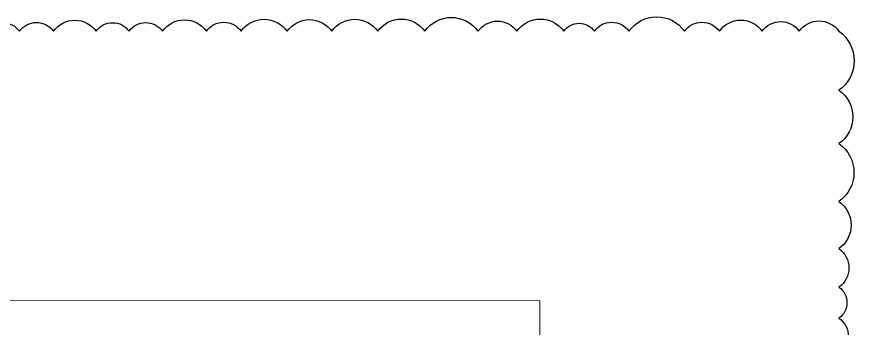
# Model space of a CAD drawing. Header units: millimetres. Extents: x 1112055 to 3390982, y -148532 to 766891.
# Drawn here: x 3134239 to 3145443, y 287454 to 291615 of the extents above; entities that cross this region are included whole.
import ezdxf

# ---------------------------------------------------------------- set-up
doc = ezdxf.new("R2010")
doc.units = ezdxf.units.MM
doc.layers.add('B TITLE BLOCK', color=250, linetype='Continuous', lineweight=0)

msp = doc.modelspace()

# ---------------------------------------------------------------- linework, layer by layer
at = {"color": 2, "lineweight": 30}
msp.add_lwpolyline([(3133844, 291421.5, -0.5205671), (3134275.3, 291421.5, -0.5205671), (3134730.8, 291421.5, -0.5205671), (3135301.5, 291421.5, -0.5205671), (3135742.4, 291421.5, -0.5205671), (3136189, 291421.5, -0.5205671), (3136777, 291421.5, -0.5205671), (3137240.3, 291421.5, -0.5205671), (3137855.7, 291421.5, -0.5205671), (3138453.4, 291421.5, -0.5205671), (3139068.5, 291421.5, -0.5205671), (3139697.5, 291421.5, -0.5205671), (3140409.9, 291421.5, -0.5205671), (3140929.6, 291421.5, -0.5205671), (3141556.6, 291421.5, -0.5205671), (3141967.3, 291421.5, -0.5205671), (3142429.2, 291421.5, -0.5205671), (3143172.9, 291421.5, -0.5205671), (3143639.2, 291421.5, -0.5205671), (3144212, 291421.5, -0.5205671), (3144708.5, 291421.5, -0.5205671), (3145238.2, 291421.5, -0.5205671), (3145238.2, 290633.9, -0.5205671), (3145238.2, 289920.2, -0.5205671), (3145238.2, 289147.4, -0.5205671), (3145238.2, 288517.3, -0.5205671), (3145238.2, 288003.2, -0.5205671), (3145238.2, 287588, -0.5205671), (3145238.2, 287096.7, -0.5205671)], format="xyb", dxfattribs=at)
at = {"layer": 'B TITLE BLOCK', "color": 1, "const_width": 10.8}
msp.add_lwpolyline([(3141237, 287822.8), (3141237, 247025.1), (3085170.7, 247025.1), (3085170.7, 287822.8)], close=True, dxfattribs=at)

doc.saveas('drawing.dxf')
